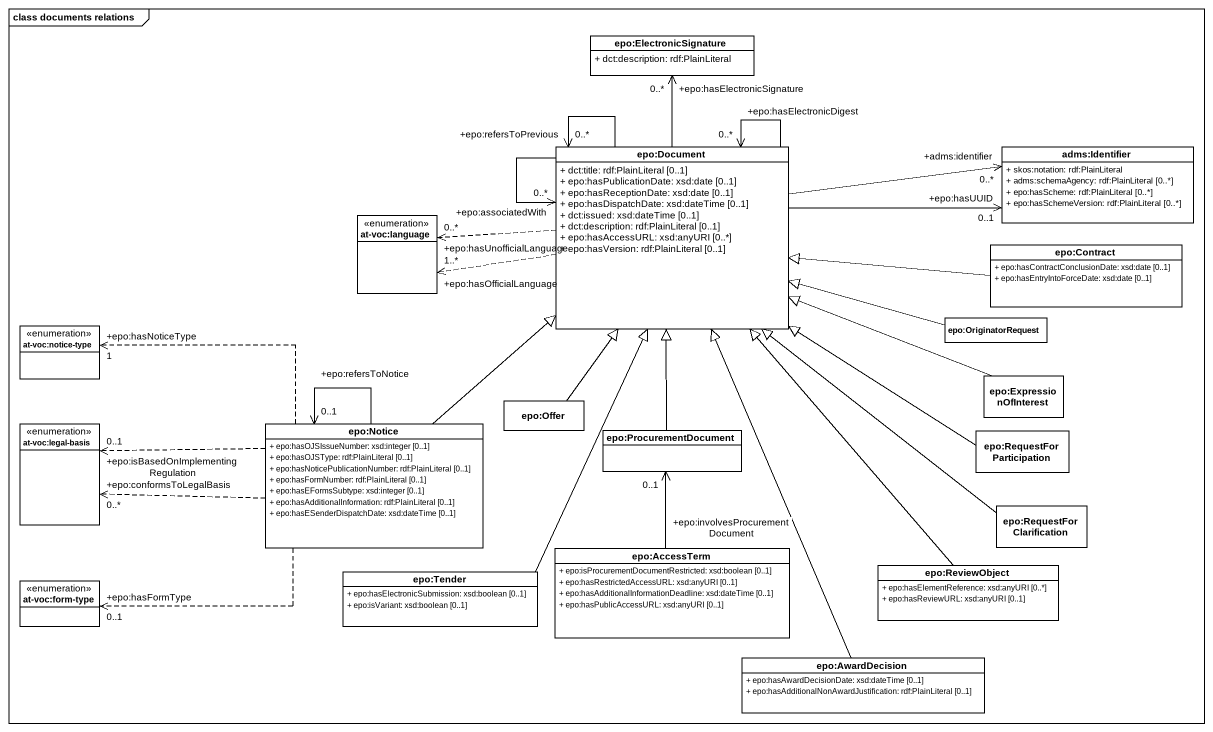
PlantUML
@startuml
mainframe class documents relations
hide circle
hide empty members
skinparam classAttributeIconSize 0
class "epo:ElectronicSignature" as epo_ElectronicSignature {
  + dct:description: rdf:PlainLiteral
}
class "epo:Document" as epo_Document {
  + dct:title: rdf:PlainLiteral [0..1]
  + epo:hasPublicationDate: xsd:date [0..1]
  + epo:hasReceptionDate: xsd:date [0..1]
  + epo:hasDispatchDate: xsd:dateTime [0..1]
  + dct:issued: xsd:dateTime [0..1]
  + dct:description: rdf:PlainLiteral [0..1]
  + epo:hasAccessURL: xsd:anyURI [0..*]
  + epo:hasVersion: rdf:PlainLiteral [0..1]
}
class "adms:Identifier" as adms_Identifier {
  + skos:notation: rdf:PlainLiteral
  + adms:schemaAgency: rdf:PlainLiteral [0..*]
  + epo:hasScheme: rdf:PlainLiteral [0..*]
  + epo:hasSchemeVersion: rdf:PlainLiteral [0..*]
}
enum "at-voc:language" as at_voc_language
class "epo:Contract" as epo_Contract {
  + epo:hasContractConclusionDate: xsd:date [0..1]
  + epo:hasEntryIntoForceDate: xsd:date [0..1]
}
enum "at-voc:notice-type" as at_voc_notice_type
class "epo:OriginatorRequest" as epo_OriginatorRequest
class "epo:Offer" as epo_Offer
class "epo:ExpressionOfInterest" as epo_ExpressionOfInterest
enum "at-voc:legal-basis" as at_voc_legal_basis
class "epo:Notice" as epo_Notice {
  + epo:hasOJSIssueNumber: xsd:integer [0..1]
  + epo:hasOJSType: rdf:PlainLiteral [0..1]
  + epo:hasNoticePublicationNumber: rdf:PlainLiteral [0..1]
  + epo:hasFormNumber: rdf:PlainLiteral [0..1]
  + epo:hasEFormsSubtype: xsd:integer [0..1]
  + epo:hasAdditionalInformation: rdf:PlainLiteral [0..1]
  + epo:hasESenderDispatchDate: xsd:dateTime [0..1]
}
class "epo:ProcurementDocument" as epo_ProcurementDocument
class "epo:RequestForParticipation" as epo_RequestForParticipation
class "epo:RequestForClarification" as epo_RequestForClarification
class "epo:AccessTerm" as epo_AccessTerm {
  + epo:isProcurementDocumentRestricted: xsd:boolean [0..1]
  + epo:hasRestrictedAccessURL: xsd:anyURI [0..1]
  + epo:hasAdditionalInformationDeadline: xsd:dateTime [0..1]
  + epo:hasPublicAccessURL: xsd:anyURI [0..1]
}
class "epo:ReviewObject" as epo_ReviewObject {
  + epo:hasElementReference: xsd:anyURI [0..*]
  + epo:hasReviewURL: xsd:anyURI [0..1]
}
enum "at-voc:form-type" as at_voc_form_type
class "epo:Tender" as epo_Tender {
  + epo:hasElectronicSubmission: xsd:boolean [0..1]
  + epo:isVariant: xsd:boolean [0..1]
}
class "epo:AwardDecision" as epo_AwardDecision {
  + epo:hasAwardDecisionDate: xsd:dateTime [0..1]
  + epo:hasAdditionalNonAwardJustification: rdf:PlainLiteral [0..1]
}
epo_Document -up-> "+epo:hasElectronicSignature\n0..*" epo_ElectronicSignature
epo_Document --> "+epo:refersToPrevious\n0..*" epo_Document
epo_Document --> "+epo:associatedWith\n0..*" epo_Document
epo_Document --> "+epo:hasElectronicDigest\n0..*" epo_Document
epo_Document -right-> "+adms:identifier\n0..*" adms_Identifier
epo_Document -right-> "+epo:hasUUID\n0..1" adms_Identifier
epo_Document .left.> "+epo:hasUnofficialLanguage\n0..*" at_voc_language
epo_Document .left.> "+epo:hasOfficialLanguage\n1..*" at_voc_language
epo_Contract -left-|> epo_Document
epo_OriginatorRequest -left-|> epo_Document
epo_Offer -up-|> epo_Document
epo_ExpressionOfInterest -left-|> epo_Document
epo_Notice -up-|> epo_Document
epo_Notice .left.> "+epo:hasNoticeType\n1" at_voc_notice_type
epo_Notice .left.> "+epo:isBasedOnImplementingRegulation\n0..1" at_voc_legal_basis
epo_Notice .left.> "+epo:conformsToLegalBasis\n0..*" at_voc_legal_basis
epo_Notice --> "+epo:refersToNotice\n0..1" epo_Notice
epo_Notice .left.> "+epo:hasFormType\n0..1" at_voc_form_type
epo_ProcurementDocument -up-|> epo_Document
epo_RequestForParticipation -up-|> epo_Document
epo_RequestForClarification -up-|> epo_Document
epo_AccessTerm -up-> "+epo:involvesProcurementDocument\n0..1" epo_ProcurementDocument
epo_ReviewObject -up-|> epo_Document
epo_Tender -up-|> epo_Document
epo_AwardDecision -up-|> epo_Document
@enduml
